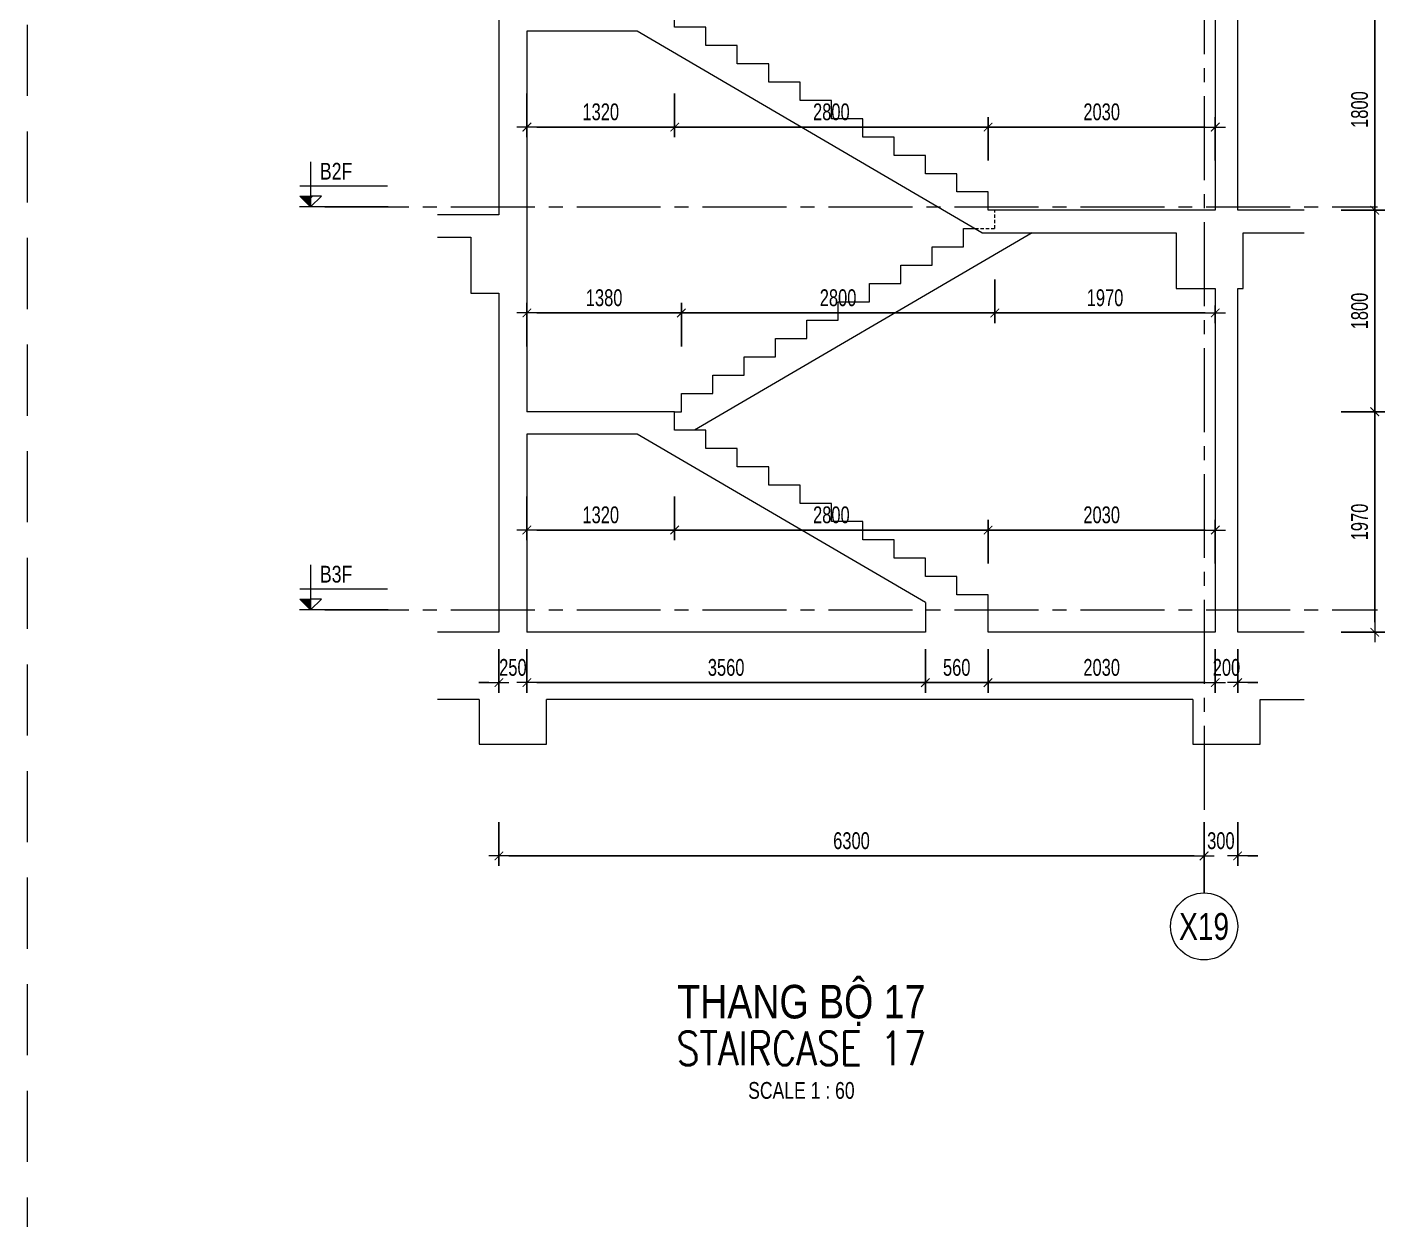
# Model space of a CAD drawing. Header units: millimetres. Extents: x -179076 to 254975, y -18667 to 296191.
# Drawn here: x 175832 to 187961, y 42634 to 53352 of the extents above; entities that cross this region are included whole.
import ezdxf
from ezdxf.enums import TextEntityAlignment as Align

# ---------------------------------------------------------------- set-up
doc = ezdxf.new("R2010")
doc.units = ezdxf.units.MM
doc.linetypes.add('CENTER2', pattern=[1.125, 0.75, -0.125, 0.125, -0.125])
doc.linetypes.add('HIDDEN2', pattern=[4.762499999999999, 3.175, -1.5875])
doc.layers.get('Defpoints').update_dxf_attribs({"color": 151, "lineweight": 9})
for name, color, linetype, lineweight in [('NDC_S_ANNO', 7, 'Continuous', 20), ('NDC_S_AXIS', 5, 'CENTER2', 13), ('NDC_S_CONTINUOUS', 3, 'Continuous', 20), ('NDC_S_DIM', 1, 'Continuous', 15), ('NDC_S_ENG TITLE', 3, 'Continuous', 20), ('NDC_S_HIDDEN', 8, 'HIDDEN2', 13), ('NDC_S_SLAB', 2, 'Continuous', 20), ('NDC_S_SYMBOL', 1, 'Continuous', 15), ('NDC_S_TEXT SYMBOL', 7, 'Continuous', 20), ('NDC_S_VN TEXT', 7, 'Continuous', 20), ('NDC_S_VN TITLE', 6, 'Continuous', 35)]:
    doc.layers.add(name, color=color, linetype=linetype, lineweight=lineweight)
doc.styles.add('NDC_ANNO', font='', dxfattribs={"width": 0.8})
doc.styles.add('NDC_DIM', font='', dxfattribs={"width": 0.75})
doc.styles.add('NDC_EN TXT', font='romans.shx', dxfattribs={"width": 0.8})
doc.styles.add('NDC_VIE TXT', font='arial.ttf', dxfattribs={"width": 0.8})
doc.styles.get('NDC_ANNO').set_extended_font_data('Dotum')
doc.styles.get('NDC_DIM').set_extended_font_data('Dotum')
doc.dimstyles.new('NDC_dim_60', dxfattribs={"dimscale": 60, "dimtxt": 2.5, "dimasz": 1.5, "dimexe": 1.5, "dimexo": 2.5, "dimgap": 1, "dimtad": 1, "dimdec": 0, "dimzin": 0, "dimdsep": 46, "dimtxsty": 'NDC_DIM', "dimblk": 'DIMMARK', "dimcen": 0.09, "dimdle": 1.2, "dimclrd": 1, "dimclre": 1, "dimclrt": 3, "dimadec": 0, "dimazin": 0, "dimtfac": 1, "dimtdec": 0, "dimtix": 1, "dimtofl": 0, "dimtmove": 0, "dimatfit": 3, "dimfxl": 5, "dimfxlon": 1, "dimtolj": 1, "dimtzin": 0, "dimarcsym": 0})

# ---------------------------------------------------------------- blocks, each defined once
blk = doc.blocks.new('DIMMARK')
at = {"layer": 'NDC_S_DIM', "color": 1}
blk.add_line((-1.5, 0), (1, 0), dxfattribs=at)
at = {"layer": 'NDC_S_DIM', "color": 2, "const_width": 0.1}
blk.add_lwpolyline([(-0.4242640687119285, -0.4242640687119285), (0.4242640687119285, 0.4242640687119285)], dxfattribs=at)
blk = doc.blocks.new('*D1946')
at = {"layer": 'Defpoints', "color": 0, "transparency": 16777216}
for p in [(180296.0981325537, 49916.01293951349), (181616.0981325626, 49916.01293951349), (181616.0981325626, 48859.0740232959)]:
    blk.add_point(p, dxfattribs=at)
at = {"layer": 'NDC_S_DIM', "color": 1, "lineweight": -2, "transparency": 16777216}
for p, q in [((180296.0981325537, 49159.0740232959), (180296.0981325537, 48769.0740232959)), ((181616.0981325626, 49159.0740232959), (181616.0981325626, 48769.0740232959)), ((180386.0981325537, 48859.0740232959), (181526.0981325626, 48859.0740232959))]:
    blk.add_line(p, q, dxfattribs=at)
at = {"layer": 'NDC_S_DIM', "color": 1, "lineweight": -2, "transparency": 16777216, "xscale": 90, "yscale": 90, "zscale": 90, "rotation": 180}
blk.add_blockref('DIMMARK', (180296.0981325537, 48859.0740232959), dxfattribs=at)
at = {"layer": 'NDC_S_DIM', "color": 1, "lineweight": -2, "transparency": 16777216, "xscale": 90, "yscale": 90, "zscale": 90}
blk.add_blockref('DIMMARK', (181616.0981325626, 48859.0740232959), dxfattribs=at)
at = {"layer": 'NDC_S_DIM', "color": 3, "transparency": 16777216, "insert": (180956.0981325582, 48994.17578720363), "char_height": 150, "attachment_point": 5, "style": 'NDC_DIM'}
blk.add_mtext('\\A1;1320', dxfattribs=at)
blk = doc.blocks.new('*D1947')
at = {"layer": 'Defpoints', "color": 0, "transparency": 16777216}
for p in [(181616.0981325626, 49916.01293951349), (184416.0981325626, 48859.0740232959), (184416.0981325626, 47946.01293951466)]:
    blk.add_point(p, dxfattribs=at)
at = {"layer": 'NDC_S_DIM', "color": 1, "lineweight": -2, "transparency": 16777216}
for p, q in [((181616.0981325626, 49159.0740232959), (181616.0981325626, 48769.0740232959)), ((184416.0981325626, 48559.0740232959), (184416.0981325626, 48949.0740232959)), ((181706.0981325626, 48859.0740232959), (184326.0981325626, 48859.0740232959))]:
    blk.add_line(p, q, dxfattribs=at)
at = {"layer": 'NDC_S_DIM', "color": 1, "lineweight": -2, "transparency": 16777216, "xscale": 90, "yscale": 90, "zscale": 90, "rotation": 180}
blk.add_blockref('DIMMARK', (181616.0981325626, 48859.0740232959), dxfattribs=at)
at = {"layer": 'NDC_S_DIM', "color": 1, "lineweight": -2, "transparency": 16777216, "xscale": 90, "yscale": 90, "zscale": 90}
blk.add_blockref('DIMMARK', (184416.0981325626, 48859.0740232959), dxfattribs=at)
at = {"layer": 'NDC_S_DIM', "color": 3, "transparency": 16777216, "insert": (183016.0981325626, 48994.17578720363), "char_height": 150, "attachment_point": 5, "style": 'NDC_DIM'}
blk.add_mtext('\\A1;2800', dxfattribs=at)
blk = doc.blocks.new('*D1948')
at = {"layer": 'Defpoints', "color": 0, "transparency": 16777216}
for p in [(186446.0981325243, 48859.0740232959), (184416.0981325626, 47946.01293951466), (186446.0981325243, 47946.01293951466)]:
    blk.add_point(p, dxfattribs=at)
at = {"layer": 'NDC_S_DIM', "color": 1, "lineweight": -2, "transparency": 16777216}
for p, q in [((184416.0981325626, 48559.0740232959), (184416.0981325626, 48949.0740232959)), ((186446.0981325243, 48559.0740232959), (186446.0981325243, 48949.0740232959)), ((184506.0981325626, 48859.0740232959), (186356.0981325243, 48859.0740232959))]:
    blk.add_line(p, q, dxfattribs=at)
at = {"layer": 'NDC_S_DIM', "color": 1, "lineweight": -2, "transparency": 16777216, "xscale": 90, "yscale": 90, "zscale": 90, "rotation": 180}
blk.add_blockref('DIMMARK', (184416.0981325626, 48859.0740232959), dxfattribs=at)
at = {"layer": 'NDC_S_DIM', "color": 1, "lineweight": -2, "transparency": 16777216, "xscale": 90, "yscale": 90, "zscale": 90}
blk.add_blockref('DIMMARK', (186446.0981325243, 48859.0740232959), dxfattribs=at)
at = {"layer": 'NDC_S_DIM', "color": 3, "transparency": 16777216, "insert": (185431.0981325434, 48994.17578720363), "char_height": 150, "attachment_point": 5, "style": 'NDC_DIM'}
blk.add_mtext('\\A1;2030', dxfattribs=at)
blk = doc.blocks.new('*D1949')
at = {"layer": 'Defpoints', "color": 0, "transparency": 16777216}
for p in [(181676.0981325626, 50798.84585573385), (180296.0981325536, 49916.01293951349), (181676.0981325626, 49916.01293951349)]:
    blk.add_point(p, dxfattribs=at)
at = {"layer": 'NDC_S_DIM', "color": 1, "lineweight": -2, "transparency": 16777216}
for p, q in [((180296.0981325536, 50498.84585573385), (180296.0981325536, 50888.84585573385)), ((181676.0981325626, 50498.84585573385), (181676.0981325626, 50888.84585573385)), ((180386.0981325536, 50798.84585573385), (181586.0981325626, 50798.84585573385))]:
    blk.add_line(p, q, dxfattribs=at)
at = {"layer": 'NDC_S_DIM', "color": 1, "lineweight": -2, "transparency": 16777216, "xscale": 90, "yscale": 90, "zscale": 90, "rotation": 180}
blk.add_blockref('DIMMARK', (180296.0981325536, 50798.84585573385), dxfattribs=at)
at = {"layer": 'NDC_S_DIM', "color": 1, "lineweight": -2, "transparency": 16777216, "xscale": 90, "yscale": 90, "zscale": 90}
blk.add_blockref('DIMMARK', (181676.0981325626, 50798.84585573385), dxfattribs=at)
at = {"layer": 'NDC_S_DIM', "color": 3, "transparency": 16777216, "insert": (180986.0981325581, 50933.94761964159), "char_height": 150, "attachment_point": 5, "style": 'NDC_DIM'}
blk.add_mtext('\\A1;1380', dxfattribs=at)
blk = doc.blocks.new('*D1950')
at = {"layer": 'Defpoints', "color": 0, "transparency": 16777216}
for p in [(184476.0981325626, 51552.37657587633), (184476.0981325626, 50798.84585573385), (181676.0981325626, 49916.01293951349)]:
    blk.add_point(p, dxfattribs=at)
at = {"layer": 'NDC_S_DIM', "color": 1, "lineweight": -2, "transparency": 16777216}
for p, q in [((184476.0981325626, 51098.84585573385), (184476.0981325626, 50708.84585573385)), ((181676.0981325626, 50498.84585573385), (181676.0981325626, 50888.84585573385)), ((181766.0981325626, 50798.84585573385), (184386.0981325626, 50798.84585573385))]:
    blk.add_line(p, q, dxfattribs=at)
at = {"layer": 'NDC_S_DIM', "color": 1, "lineweight": -2, "transparency": 16777216, "xscale": 90, "yscale": 90, "zscale": 90, "rotation": 180}
blk.add_blockref('DIMMARK', (181676.0981325626, 50798.84585573385), dxfattribs=at)
at = {"layer": 'NDC_S_DIM', "color": 1, "lineweight": -2, "transparency": 16777216, "xscale": 90, "yscale": 90, "zscale": 90}
blk.add_blockref('DIMMARK', (184476.0981325626, 50798.84585573385), dxfattribs=at)
at = {"layer": 'NDC_S_DIM', "color": 3, "transparency": 16777216, "insert": (183076.0981325626, 50933.94761964159), "char_height": 150, "attachment_point": 5, "style": 'NDC_DIM'}
blk.add_mtext('\\A1;2800', dxfattribs=at)
blk = doc.blocks.new('*D1951')
at = {"layer": 'Defpoints', "color": 0, "transparency": 16777216}
for p in [(184476.0981325626, 51552.37657587633), (186446.0981325243, 51016.0129395125), (186446.0981325243, 50798.84585573385)]:
    blk.add_point(p, dxfattribs=at)
at = {"layer": 'NDC_S_DIM', "color": 1, "lineweight": -2, "transparency": 16777216}
for p, q in [((184476.0981325626, 51098.84585573385), (184476.0981325626, 50708.84585573385)), ((186446.0981325243, 50866.0129395125), (186446.0981325243, 50708.84585573385)), ((184566.0981325626, 50798.84585573385), (186356.0981325243, 50798.84585573385))]:
    blk.add_line(p, q, dxfattribs=at)
at = {"layer": 'NDC_S_DIM', "color": 1, "lineweight": -2, "transparency": 16777216, "xscale": 90, "yscale": 90, "zscale": 90, "rotation": 180}
blk.add_blockref('DIMMARK', (184476.0981325626, 50798.84585573385), dxfattribs=at)
at = {"layer": 'NDC_S_DIM', "color": 1, "lineweight": -2, "transparency": 16777216, "xscale": 90, "yscale": 90, "zscale": 90}
blk.add_blockref('DIMMARK', (186446.0981325243, 50798.84585573385), dxfattribs=at)
at = {"layer": 'NDC_S_DIM', "color": 3, "transparency": 16777216, "insert": (185461.0981325434, 50933.94761964159), "char_height": 150, "attachment_point": 5, "style": 'NDC_DIM'}
blk.add_mtext('\\A1;1970', dxfattribs=at)
blk = doc.blocks.new('*D1960')
at = {"layer": 'Defpoints', "color": 0, "transparency": 16777216}
for p in [(180296.0981325536, 53316.01293864434), (181616.0981325626, 53352.3765750081), (181616.0981325626, 52459.55790395826)]:
    blk.add_point(p, dxfattribs=at)
at = {"layer": 'NDC_S_DIM', "color": 1, "lineweight": -2, "transparency": 16777216}
for p, q in [((180296.0981325536, 52759.55790395826), (180296.0981325536, 52369.55790395826)), ((181616.0981325626, 52759.55790395826), (181616.0981325626, 52369.55790395826)), ((180386.0981325536, 52459.55790395826), (181526.0981325626, 52459.55790395826))]:
    blk.add_line(p, q, dxfattribs=at)
at = {"layer": 'NDC_S_DIM', "color": 1, "lineweight": -2, "transparency": 16777216, "xscale": 90, "yscale": 90, "zscale": 90, "rotation": 180}
blk.add_blockref('DIMMARK', (180296.0981325536, 52459.55790395826), dxfattribs=at)
at = {"layer": 'NDC_S_DIM', "color": 1, "lineweight": -2, "transparency": 16777216, "xscale": 90, "yscale": 90, "zscale": 90}
blk.add_blockref('DIMMARK', (181616.0981325626, 52459.55790395826), dxfattribs=at)
at = {"layer": 'NDC_S_DIM', "color": 3, "transparency": 16777216, "insert": (180956.0981325581, 52594.65966786599), "char_height": 150, "attachment_point": 5, "style": 'NDC_DIM'}
blk.add_mtext('\\A1;1320', dxfattribs=at)
blk = doc.blocks.new('*D1961')
at = {"layer": 'Defpoints', "color": 0, "transparency": 16777216}
for p in [(181616.0981325626, 53352.3765750081), (184416.0981325626, 52459.55790395826), (184416.0981325626, 51716.01293951256)]:
    blk.add_point(p, dxfattribs=at)
at = {"layer": 'NDC_S_DIM', "color": 1, "lineweight": -2, "transparency": 16777216}
for p, q in [((181616.0981325626, 52759.55790395826), (181616.0981325626, 52369.55790395826)), ((184416.0981325626, 52159.55790395826), (184416.0981325626, 52549.55790395826)), ((181706.0981325626, 52459.55790395826), (184326.0981325626, 52459.55790395826))]:
    blk.add_line(p, q, dxfattribs=at)
at = {"layer": 'NDC_S_DIM', "color": 1, "lineweight": -2, "transparency": 16777216, "xscale": 90, "yscale": 90, "zscale": 90, "rotation": 180}
blk.add_blockref('DIMMARK', (181616.0981325626, 52459.55790395826), dxfattribs=at)
at = {"layer": 'NDC_S_DIM', "color": 1, "lineweight": -2, "transparency": 16777216, "xscale": 90, "yscale": 90, "zscale": 90}
blk.add_blockref('DIMMARK', (184416.0981325626, 52459.55790395826), dxfattribs=at)
at = {"layer": 'NDC_S_DIM', "color": 3, "transparency": 16777216, "insert": (183016.0981325626, 52594.65966786599), "char_height": 150, "attachment_point": 5, "style": 'NDC_DIM'}
blk.add_mtext('\\A1;2800', dxfattribs=at)
blk = doc.blocks.new('*D1962')
at = {"layer": 'Defpoints', "color": 0, "transparency": 16777216}
for p in [(186446.0981325243, 52459.55790395826), (184416.0981325626, 51716.01293951256), (186446.0981325243, 51716.0129395125)]:
    blk.add_point(p, dxfattribs=at)
at = {"layer": 'NDC_S_DIM', "color": 1, "lineweight": -2, "transparency": 16777216}
for p, q in [((184416.0981325626, 52159.55790395826), (184416.0981325626, 52549.55790395826)), ((186446.0981325243, 52159.55790395826), (186446.0981325243, 52549.55790395826)), ((184506.0981325626, 52459.55790395826), (186356.0981325243, 52459.55790395826))]:
    blk.add_line(p, q, dxfattribs=at)
at = {"layer": 'NDC_S_DIM', "color": 1, "lineweight": -2, "transparency": 16777216, "xscale": 90, "yscale": 90, "zscale": 90, "rotation": 180}
blk.add_blockref('DIMMARK', (184416.0981325626, 52459.55790395826), dxfattribs=at)
at = {"layer": 'NDC_S_DIM', "color": 1, "lineweight": -2, "transparency": 16777216, "xscale": 90, "yscale": 90, "zscale": 90}
blk.add_blockref('DIMMARK', (186446.0981325243, 52459.55790395826), dxfattribs=at)
at = {"layer": 'NDC_S_DIM', "color": 3, "transparency": 16777216, "insert": (185431.0981325434, 52594.65966786599), "char_height": 150, "attachment_point": 5, "style": 'NDC_DIM'}
blk.add_mtext('\\A1;2030', dxfattribs=at)
blk = doc.blocks.new('kata_block_CT')
at = {"layer": 'NDC_S_ANNO'}
blk.add_hatch(color=3, dxfattribs=at).paths.add_polyline_path([(0, 1.596954857557648), (-1.612010908633238, 1.596954857557648), (0, 0)])
at = {"layer": 'NDC_S_ANNO', "ltscale": 50}
h = blk.add_hatch(dxfattribs=at)
h.set_pattern_fill('ANSI31', color=256, scale=1.406250541793835, style=0)
h.set_pattern_definition([(45.00000000000001, (0, 5.456968210637569e-12), (-3.157122508925224, 3.157122508925225), [])])
h.paths.add_polyline_path([(0, 1.596954857557648), (0, 0), (1.612010908924276, 1.596954857557648)])
for p, q in [((-1.592704896858777, 3.140833880479477), (11.46947077315417, 3.140833880479477)), ((11.56125648126181, 5.456968210637569e-12), (-1.63869572513795, 5.456968210637569e-12))]:
    blk.add_line(p, q, dxfattribs=at)
for points in [[(0, 6.69495074864426), (0, 0)], [(0, 0), (-1.612010908924276, 1.596954857557648), (0, 1.596954857557648)], [(0, 0), (1.612010908924276, 1.596954857557648), (0, 1.596954857557648)]]:
    blk.add_lwpolyline(points, dxfattribs=at)
at = {"layer": 'NDC_S_ANNO', "color": 8, "ltscale": 50}
blk.add_lwpolyline([(0, 0), (-1.612010908633238, 1.596954857557648), (0, 1.596954857557648)], dxfattribs=at)
at = {"layer": 'NDC_S_TEXT SYMBOL', "color": 3, "style": 'NDC_ANNO', "width": 0.8}
blk.add_attdef('CT', (1.409564409346785, 4.068271311703938), '', height=2.5, dxfattribs=at)
blk = doc.blocks.new('*U187')
at = {"layer": 'NDC_S_SYMBOL'}
blk.add_line((3.061616997868383e-16, 5), (4.286263797015736e-16, 9), dxfattribs=at)
blk.add_circle((0, 0), 5, dxfattribs=at)
at = {"layer": 'NDC_S_TEXT SYMBOL', "color": 7, "style": 'NDC_ANNO', "width": 0.8}
blk.add_attdef('GRID', text='', height=4, dxfattribs=at).set_placement((0, 0), align=Align.MIDDLE)
blk = doc.blocks.new('*D1989')
at = {"layer": 'Defpoints', "color": 0, "transparency": 16777216}
for p in [(180046.0981325535, 47946.01293951466), (180296.0981325537, 47946.01293951466), (180296.0981325537, 47495.93346791153)]:
    blk.add_point(p, dxfattribs=at)
at = {"layer": 'NDC_S_DIM', "color": 1, "lineweight": -2, "transparency": 16777216}
for p, q in [((180046.0981325535, 47795.93346791153), (180046.0981325535, 47405.93346791153)), ((180296.0981325537, 47795.93346791153), (180296.0981325537, 47405.93346791153)), ((179956.0981325535, 47495.93346791153), (179866.0981325535, 47495.93346791153)), ((180386.0981325537, 47495.93346791153), (180476.0981325537, 47495.93346791153))]:
    blk.add_line(p, q, dxfattribs=at)
at = {"layer": 'NDC_S_DIM', "color": 1, "lineweight": -2, "transparency": 16777216, "xscale": 90, "yscale": 90, "zscale": 90}
blk.add_blockref('DIMMARK', (180046.0981325535, 47495.93346791153), dxfattribs=at)
at = {"layer": 'NDC_S_DIM', "color": 1, "lineweight": -2, "transparency": 16777216, "xscale": 90, "yscale": 90, "zscale": 90, "rotation": 180}
blk.add_blockref('DIMMARK', (180296.0981325537, 47495.93346791153), dxfattribs=at)
at = {"layer": 'NDC_S_DIM', "color": 3, "transparency": 16777216, "insert": (180171.0981325536, 47631.03523181927), "char_height": 150, "attachment_point": 5, "style": 'NDC_DIM'}
blk.add_mtext('\\A1;250', dxfattribs=at)
blk = doc.blocks.new('*D1990')
at = {"layer": 'Defpoints', "color": 0, "transparency": 16777216}
for p in [(180296.0981325537, 47946.01293951466), (183856.0981325626, 47946.01293951466), (183856.0981325626, 47495.93346791153)]:
    blk.add_point(p, dxfattribs=at)
at = {"layer": 'NDC_S_DIM', "color": 1, "lineweight": -2, "transparency": 16777216}
for p, q in [((180296.0981325537, 47795.93346791153), (180296.0981325537, 47405.93346791153)), ((183856.0981325626, 47795.93346791153), (183856.0981325626, 47405.93346791153)), ((180386.0981325537, 47495.93346791153), (183766.0981325626, 47495.93346791153))]:
    blk.add_line(p, q, dxfattribs=at)
at = {"layer": 'NDC_S_DIM', "color": 1, "lineweight": -2, "transparency": 16777216, "xscale": 90, "yscale": 90, "zscale": 90, "rotation": 180}
blk.add_blockref('DIMMARK', (180296.0981325537, 47495.93346791153), dxfattribs=at)
at = {"layer": 'NDC_S_DIM', "color": 1, "lineweight": -2, "transparency": 16777216, "xscale": 90, "yscale": 90, "zscale": 90}
blk.add_blockref('DIMMARK', (183856.0981325626, 47495.93346791153), dxfattribs=at)
at = {"layer": 'NDC_S_DIM', "color": 3, "transparency": 16777216, "insert": (182076.0981325581, 47631.03523181927), "char_height": 150, "attachment_point": 5, "style": 'NDC_DIM'}
blk.add_mtext('\\A1;3560', dxfattribs=at)
blk = doc.blocks.new('*D1923')
at = {"layer": 'Defpoints', "color": 0, "transparency": 16777216}
for p in [(183856.0981325626, 47946.01293951466), (184416.0981325626, 47946.01293951466), (184416.0981325626, 47495.93346791153)]:
    blk.add_point(p, dxfattribs=at)
at = {"layer": 'NDC_S_DIM', "color": 1, "lineweight": -2, "transparency": 16777216}
for p, q in [((183856.0981325626, 47795.93346791153), (183856.0981325626, 47405.93346791153)), ((184416.0981325626, 47795.93346791153), (184416.0981325626, 47405.93346791153)), ((183946.0981325626, 47495.93346791153), (184326.0981325626, 47495.93346791153))]:
    blk.add_line(p, q, dxfattribs=at)
at = {"layer": 'NDC_S_DIM', "color": 1, "lineweight": -2, "transparency": 16777216, "xscale": 90, "yscale": 90, "zscale": 90, "rotation": 180}
blk.add_blockref('DIMMARK', (183856.0981325626, 47495.93346791153), dxfattribs=at)
at = {"layer": 'NDC_S_DIM', "color": 1, "lineweight": -2, "transparency": 16777216, "xscale": 90, "yscale": 90, "zscale": 90}
blk.add_blockref('DIMMARK', (184416.0981325626, 47495.93346791153), dxfattribs=at)
at = {"layer": 'NDC_S_DIM', "color": 3, "transparency": 16777216, "insert": (184136.0981325626, 47631.03523181927), "char_height": 150, "attachment_point": 5, "style": 'NDC_DIM'}
blk.add_mtext('\\A1;560', dxfattribs=at)
blk = doc.blocks.new('*D1924')
at = {"layer": 'Defpoints', "color": 0, "transparency": 16777216}
for p in [(184416.0981325626, 47946.01293951466), (186446.0981325243, 47946.0129395146), (186446.0981325243, 47495.93346791153)]:
    blk.add_point(p, dxfattribs=at)
at = {"layer": 'NDC_S_DIM', "color": 1, "lineweight": -2, "transparency": 16777216}
for p, q in [((184416.0981325626, 47795.93346791153), (184416.0981325626, 47405.93346791153)), ((186446.0981325243, 47795.93346791153), (186446.0981325243, 47405.93346791153)), ((184506.0981325626, 47495.93346791153), (186356.0981325243, 47495.93346791153))]:
    blk.add_line(p, q, dxfattribs=at)
at = {"layer": 'NDC_S_DIM', "color": 1, "lineweight": -2, "transparency": 16777216, "xscale": 90, "yscale": 90, "zscale": 90, "rotation": 180}
blk.add_blockref('DIMMARK', (184416.0981325626, 47495.93346791153), dxfattribs=at)
at = {"layer": 'NDC_S_DIM', "color": 1, "lineweight": -2, "transparency": 16777216, "xscale": 90, "yscale": 90, "zscale": 90}
blk.add_blockref('DIMMARK', (186446.0981325243, 47495.93346791153), dxfattribs=at)
at = {"layer": 'NDC_S_DIM', "color": 3, "transparency": 16777216, "insert": (185431.0981325434, 47631.03523181927), "char_height": 150, "attachment_point": 5, "style": 'NDC_DIM'}
blk.add_mtext('\\A1;2030', dxfattribs=at)
blk = doc.blocks.new('*D1925')
at = {"layer": 'Defpoints', "color": 0, "transparency": 16777216}
for p in [(186446.0981325243, 47946.0129395146), (186646.0981324634, 47946.0129395146), (186646.0981324634, 47495.93346791153)]:
    blk.add_point(p, dxfattribs=at)
at = {"layer": 'NDC_S_DIM', "color": 1, "lineweight": -2, "transparency": 16777216}
for p, q in [((186446.0981325243, 47795.93346791153), (186446.0981325243, 47405.93346791153)), ((186646.0981324634, 47795.93346791153), (186646.0981324634, 47405.93346791153)), ((186356.0981325243, 47495.93346791153), (186266.0981325243, 47495.93346791153)), ((186736.0981324634, 47495.93346791153), (186826.0981324634, 47495.93346791153))]:
    blk.add_line(p, q, dxfattribs=at)
at = {"layer": 'NDC_S_DIM', "color": 1, "lineweight": -2, "transparency": 16777216, "xscale": 90, "yscale": 90, "zscale": 90}
blk.add_blockref('DIMMARK', (186446.0981325243, 47495.93346791153), dxfattribs=at)
at = {"layer": 'NDC_S_DIM', "color": 1, "lineweight": -2, "transparency": 16777216, "xscale": 90, "yscale": 90, "zscale": 90, "rotation": 180}
blk.add_blockref('DIMMARK', (186646.0981324634, 47495.93346791153), dxfattribs=at)
at = {"layer": 'NDC_S_DIM', "color": 3, "transparency": 16777216, "insert": (186546.0981324938, 47631.03523181927), "char_height": 150, "attachment_point": 5, "style": 'NDC_DIM'}
blk.add_mtext('\\A1;200', dxfattribs=at)
blk = doc.blocks.new('*D1926')
at = {"layer": 'Defpoints', "color": 0, "transparency": 16777216}
for p in [(180046.0981325535, 47946.0129395146), (186346.0981325242, 47946.0129395146), (186346.0981325242, 45947.77523287104)]:
    blk.add_point(p, dxfattribs=at)
at = {"layer": 'NDC_S_DIM', "color": 1, "lineweight": -2, "transparency": 16777216}
for p, q in [((180046.0981325535, 46247.77523287104), (180046.0981325535, 45857.77523287104)), ((186346.0981325242, 46247.77523287104), (186346.0981325242, 45857.77523287104)), ((180136.0981325535, 45947.77523287104), (186256.0981325242, 45947.77523287104))]:
    blk.add_line(p, q, dxfattribs=at)
at = {"layer": 'NDC_S_DIM', "color": 1, "lineweight": -2, "transparency": 16777216, "xscale": 90, "yscale": 90, "zscale": 90, "rotation": 180}
blk.add_blockref('DIMMARK', (180046.0981325535, 45947.77523287104), dxfattribs=at)
at = {"layer": 'NDC_S_DIM', "color": 1, "lineweight": -2, "transparency": 16777216, "xscale": 90, "yscale": 90, "zscale": 90}
blk.add_blockref('DIMMARK', (186346.0981325242, 45947.77523287104), dxfattribs=at)
at = {"layer": 'NDC_S_DIM', "color": 3, "transparency": 16777216, "insert": (183196.0981325389, 46082.87699677877), "char_height": 150, "attachment_point": 5, "style": 'NDC_DIM'}
blk.add_mtext('\\A1;6300', dxfattribs=at)
blk = doc.blocks.new('*D1927')
at = {"layer": 'Defpoints', "color": 0, "transparency": 16777216}
for p in [(186346.0981325242, 47946.0129395146), (186646.0981325243, 47946.0129395146), (186646.0981325243, 45947.77523287104)]:
    blk.add_point(p, dxfattribs=at)
at = {"layer": 'NDC_S_DIM', "color": 1, "lineweight": -2, "transparency": 16777216}
for p, q in [((186346.0981325242, 46247.77523287104), (186346.0981325242, 45857.77523287104)), ((186646.0981325243, 46247.77523287104), (186646.0981325243, 45857.77523287104)), ((186256.0981325242, 45947.77523287104), (186166.0981325242, 45947.77523287104)), ((186736.0981325243, 45947.77523287104), (186826.0981325243, 45947.77523287104))]:
    blk.add_line(p, q, dxfattribs=at)
at = {"layer": 'NDC_S_DIM', "color": 1, "lineweight": -2, "transparency": 16777216, "xscale": 90, "yscale": 90, "zscale": 90}
blk.add_blockref('DIMMARK', (186346.0981325242, 45947.77523287104), dxfattribs=at)
at = {"layer": 'NDC_S_DIM', "color": 1, "lineweight": -2, "transparency": 16777216, "xscale": 90, "yscale": 90, "zscale": 90, "rotation": 180}
blk.add_blockref('DIMMARK', (186646.0981325243, 45947.77523287104), dxfattribs=at)
at = {"layer": 'NDC_S_DIM', "color": 3, "transparency": 16777216, "insert": (186496.0981325243, 46082.87699677877), "char_height": 150, "attachment_point": 5, "style": 'NDC_DIM'}
blk.add_mtext('\\A1;300', dxfattribs=at)
blk = doc.blocks.new('Drawing name_symbol')
at = {"layer": 'NDC_S_ENG TITLE', "style": 'NDC_EN TXT', "width": 0.8}
blk.add_attdef('SECTDET1', text='', height=5, dxfattribs=at).set_placement((0, 1.011264427095739), align=Align.CENTER)
at = {"layer": 'NDC_S_TEXT SYMBOL', "lineweight": 25, "style": 'NDC_ANNO', "width": 0.8}
blk.add_attdef('SSCALE', text='', height=2.5, dxfattribs=at).set_placement((0, -3.998868953555331), align=Align.CENTER)
at = {"layer": 'NDC_S_VN TITLE', "style": 'NDC_VIE TXT', "width": 0.8}
blk.add_attdef('SECTDET2', text='', height=5, dxfattribs=at).set_placement((0, 7.970649532882817), align=Align.CENTER)
blk = doc.blocks.new('*D2097')
at = {"layer": 'Defpoints', "color": 0, "transparency": 16777216}
for p in [(181616.0981325626, 49916.01293951352), (187870.9463723874, 49916.01293951352), (180296.0981325537, 47946.01293951467)]:
    blk.add_point(p, dxfattribs=at)
at = {"layer": 'NDC_S_DIM', "color": 1, "lineweight": -2, "transparency": 16777216}
for p, q in [((187570.9463723874, 49916.01293951352), (187960.9463723874, 49916.01293951352)), ((187870.9463723874, 48036.01293951467), (187870.9463723874, 49826.01293951352)), ((187570.9463723874, 47946.01293951467), (187960.9463723874, 47946.01293951467))]:
    blk.add_line(p, q, dxfattribs=at)
at = {"layer": 'NDC_S_DIM', "color": 1, "lineweight": -2, "transparency": 16777216, "xscale": 90, "yscale": 90, "zscale": 90}
for p, rotation in [((187870.9463723874, 49916.01293951352), 90), ((187870.9463723874, 47946.01293951467), 270)]:
    blk.add_blockref('DIMMARK', p, dxfattribs=dict(at, rotation=rotation))
at = {"layer": 'NDC_S_DIM', "color": 3, "transparency": 16777216, "insert": (187735.8446084796, 48931.01293951402), "char_height": 150, "attachment_point": 5, "rotation": 90, "style": 'NDC_DIM'}
blk.add_mtext('\\A1;1970', dxfattribs=at)
blk = doc.blocks.new('*D2098')
at = {"layer": 'Defpoints', "color": 0, "transparency": 16777216}
for p in [(184416.0981325626, 51716.01293951259), (187870.9463723875, 51716.01293951259), (181616.0981325626, 49916.01293951352)]:
    blk.add_point(p, dxfattribs=at)
at = {"layer": 'NDC_S_DIM', "color": 1, "lineweight": -2, "transparency": 16777216}
for p, q in [((187570.9463723875, 51716.01293951259), (187960.9463723875, 51716.01293951259)), ((187870.9463723875, 50006.01293951352), (187870.9463723875, 51626.01293951259)), ((187570.9463723875, 49916.01293951352), (187960.9463723875, 49916.01293951352))]:
    blk.add_line(p, q, dxfattribs=at)
at = {"layer": 'NDC_S_DIM', "color": 1, "lineweight": -2, "transparency": 16777216, "xscale": 90, "yscale": 90, "zscale": 90}
for p, rotation in [((187870.9463723875, 51716.01293951259), 90), ((187870.9463723875, 49916.01293951352), 270)]:
    blk.add_blockref('DIMMARK', p, dxfattribs=dict(at, rotation=rotation))
at = {"layer": 'NDC_S_DIM', "color": 3, "transparency": 16777216, "insert": (187735.8446084797, 50816.01293951298), "char_height": 150, "attachment_point": 5, "rotation": 90, "style": 'NDC_DIM'}
blk.add_mtext('\\A1;1800', dxfattribs=at)
blk = doc.blocks.new('*D2099')
at = {"layer": 'Defpoints', "color": 0, "transparency": 16777216}
for p in [(181646.0981325626, 53516.01293864437), (187870.9463723875, 53516.01293864437), (184416.0981325626, 51716.01293951259)]:
    blk.add_point(p, dxfattribs=at)
at = {"layer": 'NDC_S_DIM', "color": 1, "lineweight": -2, "transparency": 16777216}
for p, q in [((187570.9463723875, 53516.01293864437), (187960.9463723875, 53516.01293864437)), ((187870.9463723875, 51806.01293951259), (187870.9463723875, 53426.01293864437)), ((187570.9463723875, 51716.01293951259), (187960.9463723875, 51716.01293951259))]:
    blk.add_line(p, q, dxfattribs=at)
at = {"layer": 'NDC_S_DIM', "color": 1, "lineweight": -2, "transparency": 16777216, "xscale": 90, "yscale": 90, "zscale": 90}
for p, rotation in [((187870.9463723875, 53516.01293864437), 90), ((187870.9463723875, 51716.01293951259), 270)]:
    blk.add_blockref('DIMMARK', p, dxfattribs=dict(at, rotation=rotation))
at = {"layer": 'NDC_S_DIM', "color": 3, "transparency": 16777216, "insert": (187735.8446084798, 52616.01293907841), "char_height": 150, "attachment_point": 5, "rotation": 90, "style": 'NDC_DIM'}
blk.add_mtext('\\A1;1800', dxfattribs=at)

msp = doc.modelspace()

# ---------------------------------------------------------------- linework, layer by layer
at = {"layer": 'NDC_S_AXIS', "ltscale": 1000}
for p, q in [((186346.0981325242, 62859.7186368607), (186346.0981325242, 45617.77523287104)), ((178491.0152837863, 48146.01294038172), (187894.8302400163, 48146.01294038172))]:
    msp.add_line(p, q, dxfattribs=at)
msp.add_lwpolyline([(178491.0152837863, 51746.01293951466), (187894.8302400163, 51746.01293951466)], dxfattribs=at)
at = {"layer": 'NDC_S_CONTINUOUS'}
msp.add_line((184810.2545795226, 51516.01293951256), (181792.4768017451, 49752.37657587726), dxfattribs=at)
msp.add_lwpolyline([(181616.0981325626, 49916.01293951349), (181676.0981325626, 49916.01293951349), (181676.0981325626, 50079.64930314993), (181956.0981325626, 50079.6493031497), (181956.0981325626, 50243.2856667862), (182236.0981325626, 50243.2856667862), (182236.0981325626, 50406.92203042244), (182516.0981325626, 50406.92203042244), (182516.0981325626, 50570.55839405867), (182796.0981325626, 50570.55839405867), (182796.0981325626, 50734.19475769491), (183076.0981325626, 50734.19475769491), (183076.0981325626, 50897.83112133115), (183356.0981325626, 50897.83112133115), (183356.0981325626, 51061.46748496738), (183636.0981325626, 51061.46748496738), (183636.0981325626, 51225.10384860385), (183916.0981325626, 51225.10384860385), (183916.0981325626, 51388.74021224009), (184196.0981325626, 51388.74021224009), (184196.0981325626, 51552.37657587633), (184299.7194618965, 51552.37657587633)], dxfattribs=at)
at = {"layer": 'NDC_S_HIDDEN', "ltscale": 200}
msp.add_line((175831.5086422958, 76233.55789817747), (175831.5086422958, 42633.55789821569), dxfattribs=at)
at = {"layer": 'NDC_S_HIDDEN', "ltscale": 10}
msp.add_lwpolyline([(184299.7194618965, 51552.37657587633), (184476.0981325626, 51552.37657587633), (184476.0981325626, 51716.01293951256)], dxfattribs=at)
at = {"layer": 'NDC_S_SLAB'}
for p, q in [((180046.0981325535, 55076.01293951466), (180046.0981325535, 51676.01293951466)), ((186646.0981325243, 51716.0129395125), (186646.0981325243, 54616.0129395125)), ((180296.0981325536, 53316.01293864434), (180296.0981325536, 49916.01293951349)), ((181281.9416856027, 53316.01293864434), (180296.0981325536, 53316.01293864434)), ((184361.9416841189, 51516.01293951256), (181281.9416856027, 53316.01293864434)), ((179497.1436762451, 51476.01293951442), (179796.0983858017, 51476.01293951442)), ((179796.0983858017, 51476.01293951442), (179796.0983858017, 50976.01293951466)), ((184361.9416841189, 51516.01293951256), (186096.0981325535, 51516.01293951256)), ((179796.0983858017, 50976.01293951466), (180046.0981325535, 50976.01293951466)), ((180046.0981325535, 50976.01293951466), (180046.0981325535, 47946.01293951466)), ((181616.0981325626, 49916.01293951349), (180296.0981325536, 49916.01293951349)), ((180296.0981325536, 49716.01293951349), (180296.0981325537, 47946.01293951466)), ((181281.9416856027, 49716.01293951349), (180296.0981325536, 49716.01293951349)), ((183856.0981325626, 48211.63579518727), (181281.9416856027, 49716.01293951349)), ((183856.0981325626, 48211.63579518727), (183856.0981325626, 47946.01293951466)), ((180046.0981325535, 47946.01293951466), (179497.1436762451, 47946.01293951463)), ((183856.0981325626, 47946.01293951466), (180296.0981325537, 47946.01293951466)), ((186446.0981325243, 47946.0129395146), (184416.0981325626, 47946.01293951466)), ((187239.0941542089, 47946.01294434221), (186646.0981324634, 47946.0129395146)), ((179871.0981325539, 47346.01293951448), (179497.1436762451, 47346.01293951447)), ((186246.0981325245, 47346.0129395146), (180471.0981325539, 47346.01293951451))]:
    msp.add_line(p, q, dxfattribs=at)
for points in [[(186446.0981325243, 54616.01293951253), (186446.0981325243, 51716.0129395125), (184416.0981325626, 51716.01293951256), (184416.0981325626, 51879.64930228174), (184136.0981325626, 51879.64930228174), (184136.0981325626, 52043.28566591797), (183856.0981325626, 52043.28566591797), (183856.0981325626, 52206.92202955421), (183576.0981325626, 52206.92202955421), (183576.0981325626, 52370.55839319045), (183296.0981325626, 52370.55839319045), (183296.0981325626, 52534.19475682692), (183016.0981325626, 52534.19475682692), (183016.0981325626, 52697.83112046315), (182736.0981325626, 52697.83112046315), (182736.0981325626, 52861.46748409939), (182456.0981325626, 52861.46748409939), (182456.0981325626, 53025.10384773563), (182176.0981325626, 53025.10384773563), (182176.0981325626, 53188.74021137186), (181896.0981325626, 53188.74021137186), (181896.0981325626, 53352.3765750081), (181616.0981325626, 53352.3765750081), (181616.0981325626, 53516.01293864434)], [(180046.0981325535, 51676.01293951466), (179497.1436762451, 51676.01293951466)], [(187239.0941542089, 51716.0129443401), (186646.0981641128, 51716.0129395125)], [(186096.0981325535, 51516.01293951256), (186096.0981325535, 51016.0129395125), (186446.0981325243, 51016.0129395125), (186446.0981325243, 47946.0129395146)], [(186646.0981325243, 47946.0129395146), (186646.0981325243, 51016.01293951253), (186696.0981325535, 51016.0129395125), (186696.0981325535, 51516.01293951233), (187239.0941542089, 51516.01294399988)], [(184416.0981325626, 47946.01293951466), (184416.0981325626, 48279.64930315089), (184136.0981325626, 48279.64930315089), (184136.0981325626, 48443.28566678713), (183856.0981325626, 48443.28566678713), (183856.0981325626, 48606.92203042337), (183576.0981325626, 48606.92203042337), (183576.0981325626, 48770.5583940596), (183296.0981325626, 48770.5583940596), (183296.0981325626, 48934.19475769607), (183016.0981325626, 48934.19475769607), (183016.0981325626, 49097.83112133231), (182736.0981325626, 49097.83112133231), (182736.0981325626, 49261.46748496855), (182456.0981325626, 49261.46748496855), (182456.0981325626, 49425.10384860478), (182176.0981325626, 49425.10384860478), (182176.0981325626, 49588.74021224102), (181896.0981325626, 49588.74021224102), (181896.0981325626, 49752.37657587726), (181616.0981325626, 49752.37657587726), (181616.0981325626, 49916.01293951349), (180296.0981325536, 49916.01293951349)], [(179871.0981325539, 47346.01293951466), (179871.0981325539, 46946.01293951451), (180471.0981325539, 46946.01293951451), (180471.0981325539, 47346.01293951466)], [(186246.0981325245, 47346.0129395146), (186246.0981325245, 46946.01293951445), (186846.0981325245, 46946.01293951445), (186846.0981325245, 47346.0129395146)], [(186846.0981325245, 47346.0129395146), (187239.0941542089, 47346.01294311732)]]:
    msp.add_lwpolyline(points, dxfattribs=at)

# ---------------------------------------------------------------- block references
at = {"layer": 'NDC_S_ANNO', "xscale": 60, "yscale": 60, "zscale": 60}
msp.add_blockref('Drawing name_symbol', (182748.4631342666, 44017.44002699183), dxfattribs=at).add_auto_attribs({'SECTDET1': 'STAIRCASE 17', 'SECTDET2': 'THANG BỘ 17', 'SSCALE': 'SCALE 1 : 60'})
at = {"layer": 'NDC_S_AXIS', "xscale": 60, "yscale": 60, "zscale": 60}
msp.add_blockref('*U187', (186346.0981325242, 45317.77523287104), dxfattribs=at).add_auto_attribs({'GRID': 'X19'})
at = {"layer": 'NDC_S_VN TEXT', "xscale": 60, "yscale": 60, "zscale": 60}
for p, values in [((178363.0650131716, 51746.01293951432), {'CT': 'B2F'}), ((178363.0650131716, 48146.01294038138), {'CT': 'B3F'})]:
    msp.add_blockref('kata_block_CT', p, dxfattribs=at).add_auto_attribs(values)

# ---------------------------------------------------------------- dimensions: what is measured, and where the dimension line sits
at = {"layer": 'NDC_S_DIM'}
for base, p1, p2, picture, middle in [((187870.9463723875, 53516.01293864437), (184416.0981325626, 51716.01293951256), (181646.0981325626, 53516.01293864434), '*D2099', (187735.8446084798, 52616.01293907841)), ((187870.9463723875, 51716.01293951259), (181616.0981325626, 49916.01293951349), (184416.0981325626, 51716.01293951256), '*D2098', (187735.8446084797, 50816.01293951298))]:
    dim = msp.add_linear_dim(base=base, p1=p1, p2=p2, angle=90, dimstyle='NDC_dim_60', override={"dimtmove": 1}, dxfattribs=at)
    dim.commit()
    dim.dimension.update_dxf_attribs({"geometry": picture, "text_midpoint": middle})
for base, p1, p2, picture, middle in [((181616.0981325626, 52459.55790395826), (180296.0981325536, 53316.01293864434), (181616.0981325626, 53352.3765750081), '*D1960', (180956.0981325581, 52594.65966786599)), ((181676.0981325626, 50798.84585573385), (180296.0981325536, 49916.01293951349), (181676.0981325626, 49916.01293951349), '*D1949', (180986.0981325581, 50933.94761964159)), ((181616.0981325626, 48859.0740232959), (180296.0981325537, 49916.01293951349), (181616.0981325626, 49916.01293951349), '*D1946', (180956.0981325582, 48994.17578720363)), ((180296.0981325537, 47495.93346791153), (180046.0981325535, 47946.01293951466), (180296.0981325537, 47946.01293951466), '*D1989', (180171.0981325536, 47631.03523181927)), ((186346.0981325242, 45947.77523287104), (180046.0981325535, 47946.0129395146), (186346.0981325242, 47946.0129395146), '*D1926', (183196.0981325389, 46082.87699677877))]:
    dim = msp.add_linear_dim(base=base, p1=p1, p2=p2, dimstyle='NDC_dim_60', dxfattribs=at)
    dim.commit()
    dim.dimension.update_dxf_attribs({"geometry": picture, "text_midpoint": middle})
for base, p1, p2, picture, middle in [((184416.0981325626, 52459.55790395826), (181616.0981325626, 53352.3765750081), (184416.0981325626, 51716.01293951256), '*D1961', (183016.0981325626, 52594.65966786599)), ((186446.0981325243, 52459.55790395826), (184416.0981325626, 51716.01293951256), (186446.0981325243, 51716.0129395125), '*D1962', (185431.0981325434, 52594.65966786599)), ((184476.0981325626, 50798.84585573385), (181676.0981325626, 49916.01293951349), (184476.0981325626, 51552.37657587633), '*D1950', (183076.0981325626, 50933.94761964159)), ((186446.0981325243, 50798.84585573385), (184476.0981325626, 51552.37657587633), (186446.0981325243, 51016.0129395125), '*D1951', (185461.0981325434, 50933.94761964159)), ((184416.0981325626, 48859.0740232959), (181616.0981325626, 49916.01293951349), (184416.0981325626, 47946.01293951466), '*D1947', (183016.0981325626, 48994.17578720363)), ((186446.0981325243, 48859.0740232959), (184416.0981325626, 47946.01293951466), (186446.0981325243, 47946.01293951466), '*D1948', (185431.0981325434, 48994.17578720363)), ((183856.0981325626, 47495.93346791153), (180296.0981325537, 47946.01293951466), (183856.0981325626, 47946.01293951466), '*D1990', (182076.0981325581, 47631.03523181927)), ((184416.0981325626, 47495.93346791153), (183856.0981325626, 47946.01293951466), (184416.0981325626, 47946.01293951466), '*D1923', (184136.0981325626, 47631.03523181927)), ((186446.0981325243, 47495.93346791153), (184416.0981325626, 47946.01293951466), (186446.0981325243, 47946.0129395146), '*D1924', (185431.0981325434, 47631.03523181927)), ((186646.0981325243, 45947.77523287104), (186346.0981325242, 47946.0129395146), (186646.0981325243, 47946.0129395146), '*D1927', (186496.0981325243, 46082.87699677877)), ((186646.0981324634, 47495.93346791153), (186446.0981325243, 47946.0129395146), (186646.0981324634, 47946.0129395146), '*D1925', (186546.0981324938, 47631.03523181927))]:
    dim = msp.add_linear_dim(base=base, p1=p1, p2=p2, dimstyle='NDC_dim_60', override={"dimtmove": 1}, dxfattribs=at)
    dim.commit()
    dim.dimension.update_dxf_attribs({"geometry": picture, "text_midpoint": middle})
dim = msp.add_linear_dim(base=(187870.9463723874, 49916.01293951352), p1=(180296.0981325537, 47946.01293951466), p2=(181616.0981325626, 49916.01293951349), angle=90, dimstyle='NDC_dim_60', dxfattribs=at)
dim.commit()
dim.dimension.update_dxf_attribs({"geometry": '*D2097', "text_midpoint": (187735.8446084796, 48931.01293951402)})

doc.saveas('drawing.dxf')
